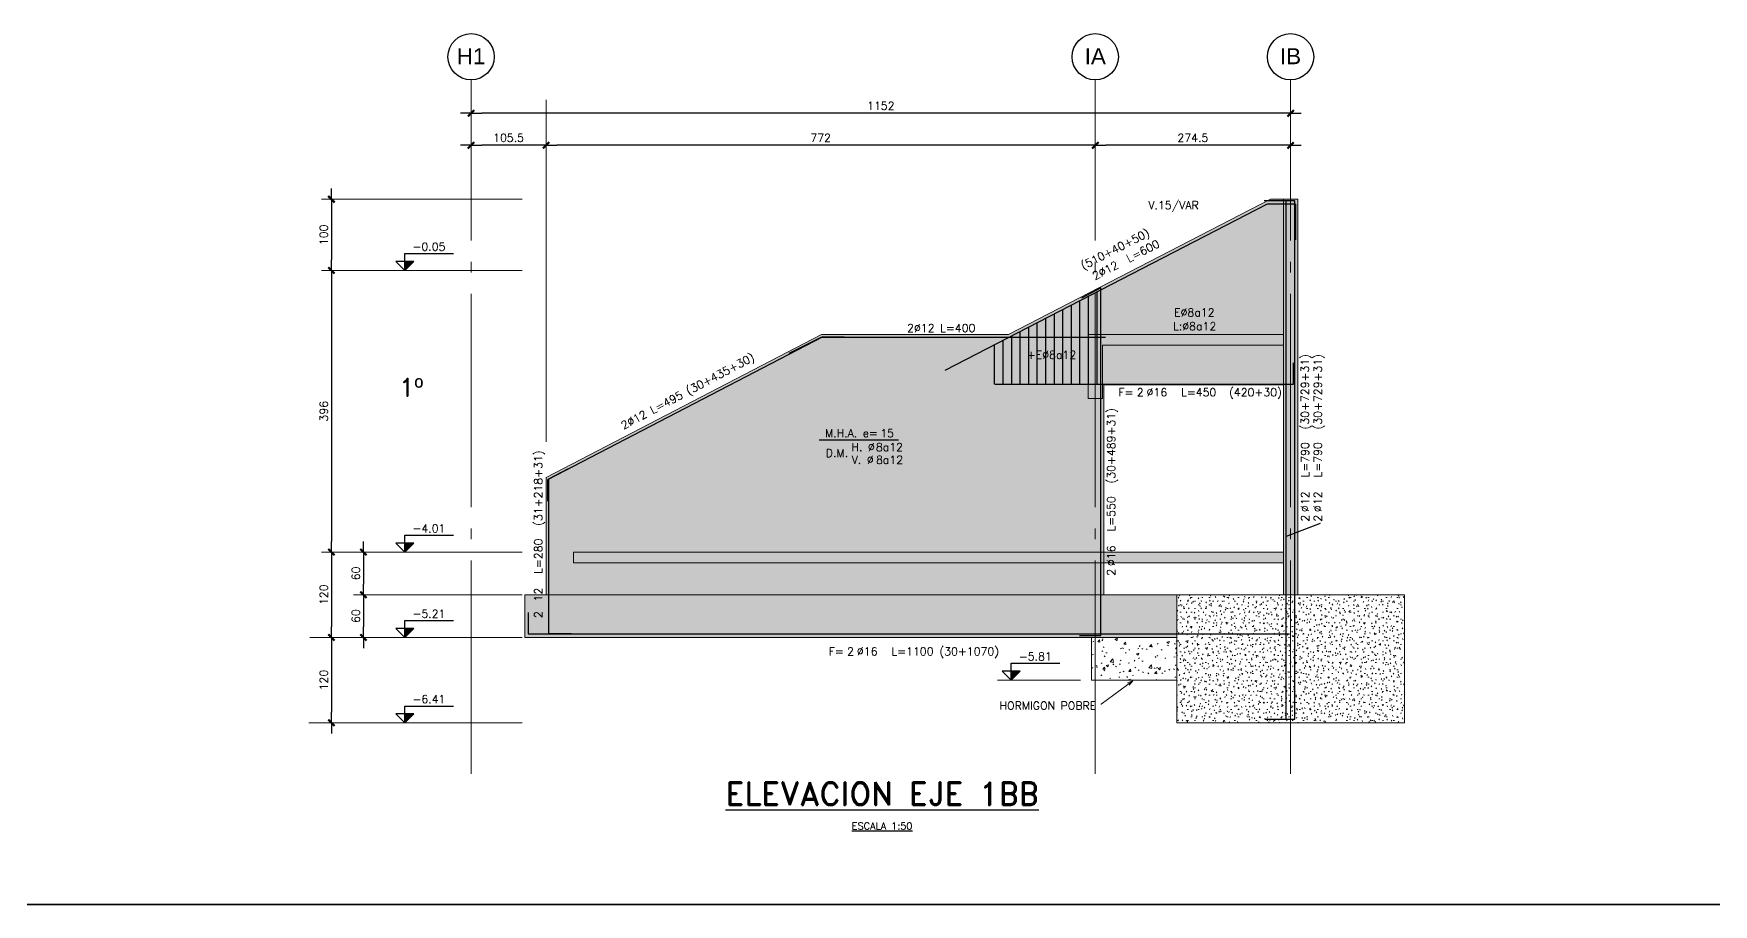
# Model space of a CAD drawing. Extents: x -58 to 5689, y 66 to 4123.
# Drawn here: x 1864 to 4225, y 68 to 1292 of the extents above; entities that cross this region are included whole.
import ezdxf
from ezdxf.enums import TextEntityAlignment as Align

# ---------------------------------------------------------------- set-up
doc = ezdxf.new("R2010")
doc.units = 0
doc.header["$LTSCALE"] = 30
doc.header["$MEASUREMENT"] = 0
doc.linetypes.add('EJE1BB$0$EJES', pattern=[12.5, 10, -1, 0.5, -1])
doc.linetypes.add('EJE1BB$0$RLE-PROYECCION', pattern=[0.71438, 0.47625, -0.23813])
doc.layers.get('0').update_dxf_attribs({"linetype": 'CONTINUOUS'})
for name, color, linetype, lineweight in [('EJE1BB$0$Cotas de elevación', 50, 'CONTINUOUS', 9), ('EJE1BB$0$G-PLANOTM', 2, 'CONTINUOUS', 15), ('EJE1BB$0$RLA-CONTORNO', 30, 'CONTINUOUS', 15), ('EJE1BB$0$RLA-EJE', 3, 'CONTINUOUS', 25), ('EJE1BB$0$RLA-EJES', 1, 'EJE1BB$0$EJES', 9), ('EJE1BB$0$RLA-NIVEL-1', 1, 'CONTINUOUS', 9), ('EJE1BB$0$RLA-TEXTOS-1', 9, 'CONTINUOUS', 9), ('EJE1BB$0$RLA-TITULO', 6, 'CONTINUOUS', 25), ('EJE1BB$0$RLE-VANOS', 1, 'CONTINUOUS', 15)]:
    doc.layers.add(name, color=color, linetype=linetype, lineweight=lineweight)
doc.layers.add('EJE1BB$0$RLA-ACHURADO', color=30, linetype='EJE1BB$0$RLE-PROYECCION', lineweight=15, transparency=0.7)
for name, color, linetype in [('EJE1BB$0$RLA-COTAS1', 2, 'CONTINUOUS'), ('EJE1BB$0$RLA-FE', 7, 'CONTINUOUS'), ('EJE1BB$0$RLA-TEXTOS-FE', 9, 'CONTINUOUS'), ('EJE1BB$0$RLA-TEXTOS2', 6, 'CONTINUOUS'), ('EJE1BB$0$TEXTOS-FE', 9, 'CONTINUOUS'), ('EJE1BB$0$TEXTOS1', 9, 'CONTINUOUS'), ('RLA-FORMATO', 7, 'CONTINUOUS')]:
    doc.layers.add(name, color=color, linetype=linetype)
doc.styles.add('EJE1BB$0$Arial_1', font='arial.ttf', dxfattribs={"height": 22.5})
doc.styles.add('EJE1BB$0$RomanD', font='romand.shx', dxfattribs={"height": 31.5})
doc.styles.add('EJE1BB$0$RomanD_1', font='romand__.ttf', dxfattribs={"height": 10})
doc.styles.add('EJE1BB$0$RomanS', font='romans.shx', dxfattribs={"height": 11.25})
doc.dimstyles.new('EJE1BB$0$ING-50', dxfattribs={"dimscale": 50, "dimtxt": 0.27, "dimasz": 0.3, "dimexe": 0, "dimexo": 0, "dimgap": 0.1, "dimtad": 1, "dimdec": 1, "dimzin": 12, "dimdsep": 46, "dimtxsty": 'EJE1BB$0$RomanS', "dimblk": 'EJE1BB$0$TICK1', "dimblk1": 'EJE1BB$0$TICK1', "dimblk2": 'EJE1BB$0$TICK1', "dimcen": 0.09, "dimclrd": 2, "dimclre": 1, "dimclrt": 3, "dimadec": 0, "dimazin": 0, "dimtfac": 1, "dimtdec": 0, "dimtix": 1, "dimtmove": 2, "dimatfit": 3, "dimldrblk": 'EJE1BB$0$TICK1', "dimfxl": 0, "dimfxlon": 1, "dimtolj": 1, "dimtzin": 0, "dimarcsym": 0})
pattern_1 = [(0, (1804.103, -1695.173), (20.32, 5.08), [1.676, -13.564, 1.676, -13.564, -81.28]), (0, (1804.103, -1695.173), (20.32, 5.08), [-30.48, 1.676, -28.804, 1.676, -13.564, -35.56]), (0, (1804.103, -1695.173), (20.32, 5.08), [-76.2, 1.676, -8.484, 1.676, -23.724]), (120, (1811.723, -1692.633), (-14.559409, 15.057636), [1.676, -13.564, 1.676, -13.564, -81.28]), (120, (1811.723, -1692.633), (-14.559409, 15.057636), [-30.48, 1.676, -28.804, 1.676, -13.564, -35.56]), (120, (1811.723, -1692.633), (-14.559409, 15.057636), [-76.2, 1.676, -8.484, 1.676, -23.724]), (240, (1814.263, -1682.473), (-5.760591, -20.137636), [1.676, -13.564, 1.676, -13.564, -81.28]), (240, (1814.263, -1682.473), (-5.760591, -20.137636), [-30.48, 1.676, -28.804, 1.676, -13.564, -35.56]), (240, (1814.263, -1682.473), (-5.760591, -20.137636), [-76.2, 1.676, -8.484, 1.676, -23.724])]

# ---------------------------------------------------------------- blocks, each defined once
blk = doc.blocks.new('EJE1BB$0$TICK1')
at = {"color": 2}
for points in [[(0, 0), (-1, 0)], [(0, 0), (1, 0)]]:
    blk.add_lwpolyline(points, dxfattribs=at)
at = {"color": 2, "const_width": 0.2}
blk.add_lwpolyline([(-0.3, -0.3), (0.3, 0.3)], dxfattribs=at)
blk = doc.blocks.new('EJE1BB$0$DIMBLOCK1-EJE 1B')
at = {"layer": 'EJE1BB$0$RLA-COTAS1', "color": 2, "lineweight": -2, "transparency": 16777216}
blk.add_line((2125, 215.8), (1003, 215.8), dxfattribs=at)
at = {"layer": 'EJE1BB$0$RLA-COTAS1', "color": 2, "lineweight": -2, "transparency": 16777216, "xscale": 15, "yscale": 15, "zscale": 15, "rotation": 180}
blk.add_blockref('EJE1BB$0$TICK1', (988, 215.8), dxfattribs=at)
at = {"layer": 'EJE1BB$0$RLA-COTAS1', "color": 2, "lineweight": -2, "transparency": 16777216, "xscale": 15, "yscale": 15, "zscale": 15}
blk.add_blockref('EJE1BB$0$TICK1', (2140, 215.8), dxfattribs=at)
at = {"layer": 'EJE1BB$0$RLA-COTAS1', "color": 3, "transparency": 16777216, "insert": (1564, 226.4), "char_height": 11.25, "attachment_point": 5, "style": 'EJE1BB$0$RomanS'}
blk.add_mtext('\\A1;1152', dxfattribs=at)
blk = doc.blocks.new('EJE1BB$0$DIMBLOCK2-EJE 1B')
at = {"layer": 'EJE1BB$0$RLA-COTAS1', "color": 2, "lineweight": -2, "transparency": 16777216}
blk.add_line((2125, 170.8), (1880.5, 170.8), dxfattribs=at)
at = {"layer": 'EJE1BB$0$RLA-COTAS1', "color": 2, "lineweight": -2, "transparency": 16777216, "xscale": 15, "yscale": 15, "zscale": 15, "rotation": 180}
blk.add_blockref('EJE1BB$0$TICK1', (1865.5, 170.8), dxfattribs=at)
at = {"layer": 'EJE1BB$0$RLA-COTAS1', "color": 2, "lineweight": -2, "transparency": 16777216, "xscale": 15, "yscale": 15, "zscale": 15}
blk.add_blockref('EJE1BB$0$TICK1', (2140, 170.8), dxfattribs=at)
at = {"layer": 'EJE1BB$0$RLA-COTAS1', "color": 3, "transparency": 16777216, "insert": (2002.7, 181.4), "char_height": 11.25, "attachment_point": 5, "style": 'EJE1BB$0$RomanS'}
blk.add_mtext('\\A1;274.5', dxfattribs=at)
blk = doc.blocks.new('EJE1BB$0$DIMBLOCK3-EJE 1B')
at = {"layer": 'EJE1BB$0$RLA-COTAS1', "color": 2, "lineweight": -2, "transparency": 16777216}
blk.add_line((1850.5, 170.8), (1108.5, 170.8), dxfattribs=at)
at = {"layer": 'EJE1BB$0$RLA-COTAS1', "color": 2, "lineweight": -2, "transparency": 16777216, "xscale": 15, "yscale": 15, "zscale": 15, "rotation": 180}
blk.add_blockref('EJE1BB$0$TICK1', (1093.5, 170.8), dxfattribs=at)
at = {"layer": 'EJE1BB$0$RLA-COTAS1', "color": 2, "lineweight": -2, "transparency": 16777216, "xscale": 15, "yscale": 15, "zscale": 15}
blk.add_blockref('EJE1BB$0$TICK1', (1865.5, 170.8), dxfattribs=at)
at = {"layer": 'EJE1BB$0$RLA-COTAS1', "color": 3, "transparency": 16777216, "insert": (1479.5, 181.4), "char_height": 11.25, "attachment_point": 5, "style": 'EJE1BB$0$RomanS'}
blk.add_mtext('\\A1;772', dxfattribs=at)
blk = doc.blocks.new('EJE1BB$0$DIMBLOCK4-EJE 1B')
at = {"layer": 'EJE1BB$0$RLA-COTAS1', "color": 2, "lineweight": -2, "transparency": 16777216}
blk.add_line((1078.5, 170.8), (1003, 170.8), dxfattribs=at)
at = {"layer": 'EJE1BB$0$RLA-COTAS1', "color": 2, "lineweight": -2, "transparency": 16777216, "xscale": 15, "yscale": 15, "zscale": 15, "rotation": 180}
blk.add_blockref('EJE1BB$0$TICK1', (988, 170.8), dxfattribs=at)
at = {"layer": 'EJE1BB$0$RLA-COTAS1', "color": 2, "lineweight": -2, "transparency": 16777216, "xscale": 15, "yscale": 15, "zscale": 15}
blk.add_blockref('EJE1BB$0$TICK1', (1093.5, 170.8), dxfattribs=at)
at = {"layer": 'EJE1BB$0$RLA-COTAS1', "color": 3, "transparency": 16777216, "insert": (1040.7, 181.4), "char_height": 11.25, "attachment_point": 5, "style": 'EJE1BB$0$RomanS'}
blk.add_mtext('\\A1;105.5', dxfattribs=at)
blk = doc.blocks.new('EJE1BB$0$DIMBLOCK5-EJE 1B')
at = {"layer": 'EJE1BB$0$RLA-COTAS1', "color": 2, "lineweight": -2, "transparency": 16777216}
blk.add_line((791.7, 80), (791.7, 10), dxfattribs=at)
at = {"layer": 'EJE1BB$0$RLA-COTAS1', "color": 2, "lineweight": -2, "transparency": 16777216, "xscale": 15, "yscale": 15, "zscale": 15}
for p, rotation in [((791.7, 95), 90), ((791.7, -5), 270)]:
    blk.add_blockref('EJE1BB$0$TICK1', p, dxfattribs=dict(at, rotation=rotation))
at = {"layer": 'EJE1BB$0$RLA-COTAS1', "color": 3, "transparency": 16777216, "insert": (781, 45), "char_height": 11.25, "attachment_point": 5, "rotation": 90, "style": 'EJE1BB$0$RomanS'}
blk.add_mtext('\\A1;100', dxfattribs=at)
blk = doc.blocks.new('EJE1BB$0$DIMBLOCK6-EJE 1B')
at = {"layer": 'EJE1BB$0$RLA-COTAS1', "color": 2, "lineweight": -2, "transparency": 16777216}
blk.add_line((791.7, -20), (791.7, -386), dxfattribs=at)
at = {"layer": 'EJE1BB$0$RLA-COTAS1', "color": 2, "lineweight": -2, "transparency": 16777216, "xscale": 15, "yscale": 15, "zscale": 15}
for p, rotation in [((791.7, -5), 90), ((791.7, -401), 270)]:
    blk.add_blockref('EJE1BB$0$TICK1', p, dxfattribs=dict(at, rotation=rotation))
at = {"layer": 'EJE1BB$0$RLA-COTAS1', "color": 3, "transparency": 16777216, "insert": (781, -203), "char_height": 11.25, "attachment_point": 5, "rotation": 90, "style": 'EJE1BB$0$RomanS'}
blk.add_mtext('\\A1;396', dxfattribs=at)
blk = doc.blocks.new('EJE1BB$0$DIMBLOCK7-EJE 1B')
at = {"layer": 'EJE1BB$0$RLA-COTAS1', "color": 2, "lineweight": -2, "transparency": 16777216}
blk.add_line((791.7, -416), (791.7, -506), dxfattribs=at)
at = {"layer": 'EJE1BB$0$RLA-COTAS1', "color": 2, "lineweight": -2, "transparency": 16777216, "xscale": 15, "yscale": 15, "zscale": 15}
for p, rotation in [((791.7, -401), 90), ((791.7, -521), 270)]:
    blk.add_blockref('EJE1BB$0$TICK1', p, dxfattribs=dict(at, rotation=rotation))
at = {"layer": 'EJE1BB$0$RLA-COTAS1', "color": 3, "transparency": 16777216, "insert": (781, -461), "char_height": 11.25, "attachment_point": 5, "rotation": 90, "style": 'EJE1BB$0$RomanS'}
blk.add_mtext('\\A1;120', dxfattribs=at)
blk = doc.blocks.new('EJE1BB$0$DIMBLOCK8-EJE 1B')
at = {"layer": 'EJE1BB$0$RLA-COTAS1', "color": 2, "lineweight": -2, "transparency": 16777216}
blk.add_line((791.7, -536), (791.7, -626), dxfattribs=at)
at = {"layer": 'EJE1BB$0$RLA-COTAS1', "color": 2, "lineweight": -2, "transparency": 16777216, "xscale": 15, "yscale": 15, "zscale": 15}
for p, rotation in [((791.7, -521), 90), ((791.7, -641), 270)]:
    blk.add_blockref('EJE1BB$0$TICK1', p, dxfattribs=dict(at, rotation=rotation))
at = {"layer": 'EJE1BB$0$RLA-COTAS1', "color": 3, "transparency": 16777216, "insert": (781, -581), "char_height": 11.25, "attachment_point": 5, "rotation": 90, "style": 'EJE1BB$0$RomanS'}
blk.add_mtext('\\A1;120', dxfattribs=at)
blk = doc.blocks.new('EJE1BB$0$DIMBLOCK9-EJE 1B')
at = {"layer": 'EJE1BB$0$RLA-COTAS1', "color": 2, "lineweight": -2, "transparency": 16777216}
blk.add_line((836.7, -416), (836.7, -446), dxfattribs=at)
at = {"layer": 'EJE1BB$0$RLA-COTAS1', "color": 2, "lineweight": -2, "transparency": 16777216, "xscale": 15, "yscale": 15, "zscale": 15}
for p, rotation in [((836.7, -401), 90), ((836.7, -461), 270)]:
    blk.add_blockref('EJE1BB$0$TICK1', p, dxfattribs=dict(at, rotation=rotation))
at = {"layer": 'EJE1BB$0$RLA-COTAS1', "color": 3, "transparency": 16777216, "insert": (826, -431), "char_height": 11.25, "attachment_point": 5, "rotation": 90, "style": 'EJE1BB$0$RomanS'}
blk.add_mtext('\\A1;60', dxfattribs=at)
blk = doc.blocks.new('EJE1BB$0$DIMBLOCK10-EJE 1B')
at = {"layer": 'EJE1BB$0$RLA-COTAS1', "color": 2, "lineweight": -2, "transparency": 16777216}
blk.add_line((836.7, -476), (836.7, -506), dxfattribs=at)
at = {"layer": 'EJE1BB$0$RLA-COTAS1', "color": 2, "lineweight": -2, "transparency": 16777216, "xscale": 15, "yscale": 15, "zscale": 15}
for p, rotation in [((836.7, -461), 90), ((836.7, -521), 270)]:
    blk.add_blockref('EJE1BB$0$TICK1', p, dxfattribs=dict(at, rotation=rotation))
at = {"layer": 'EJE1BB$0$RLA-COTAS1', "color": 3, "transparency": 16777216, "insert": (826, -491), "char_height": 11.25, "attachment_point": 5, "rotation": 90, "style": 'EJE1BB$0$RomanS'}
blk.add_mtext('\\A1;60', dxfattribs=at)
blk = doc.blocks.new('EJE1BB$0$DIMBLOCK11-EJE 1B')
at = {"layer": 'EJE1BB$0$RLA-COTAS1', "color": 2, "lineweight": -2, "transparency": 16777216}
blk.add_line((836.7, -476), (836.7, -506), dxfattribs=at)
at = {"layer": 'EJE1BB$0$RLA-COTAS1', "color": 2, "lineweight": -2, "transparency": 16777216, "xscale": 15, "yscale": 15, "zscale": 15}
for p, rotation in [((836.7, -461), 90), ((836.7, -521), 270)]:
    blk.add_blockref('EJE1BB$0$TICK1', p, dxfattribs=dict(at, rotation=rotation))
at = {"layer": 'EJE1BB$0$RLA-COTAS1', "color": 3, "transparency": 16777216, "insert": (826, -491), "char_height": 11.25, "attachment_point": 5, "rotation": 90, "style": 'EJE1BB$0$RomanS'}
blk.add_mtext('\\A1;60', dxfattribs=at)
blk = doc.blocks.new('EJE1BB$0$nivel-el')
blk.add_hatch(color=1).paths.add_polyline_path([(0, 0), (12.5, 12.5), (0, 12.5)])
at = {"color": 3}
blk.add_lwpolyline([(0, 0), (12.5, 12.5), (-12.5, 12.5), (0, 0), (0, 23.61), (68.35, 23.61)], dxfattribs=at)
blk.add_lwpolyline([(0, 0), (12.5, 12.5), (0, 12.5), (0, 0)])
at = {"color": 3, "style": 'EJE1BB$0$RomanS', "flags": 4}
blk.add_attdef('%%P0.00', text='', height=11.25, dxfattribs=at).set_placement((33.96, 27.67), align=Align.CENTER)
blk = doc.blocks.new('*U181')
at = {"layer": 'EJE1BB$0$TEXTOS1', "color": 5}
blk.add_line((-55.6, 0), (55.6, 0), dxfattribs=at)
at = {"layer": 'EJE1BB$0$TEXTOS-FE', "color": 9, "style": 'EJE1BB$0$RomanS'}
for s, p in [('D.M.', (-30.8, -24.4)), ('V. %%C', (5.4, -33.8)), ('H. %%C', (5.9, -16))]:
    blk.add_text(s, height=11.25, dxfattribs=at).set_placement(p, align=Align.CENTER)
at = {"layer": 'EJE1BB$0$TEXTOS-FE', "color": 9, "style": 'EJE1BB$0$RomanS', "flags": 12}
for tag, p in [('MALLA_2', (23.9, -16.1)), ('MALLA_3', (24, -34))]:
    blk.add_attdef(tag, p, '', height=11.2, dxfattribs=at)
at = {"layer": 'EJE1BB$0$TEXTOS1', "color": 9, "style": 'EJE1BB$0$RomanS'}
blk.add_text('M.H.A. e=', height=11.25, dxfattribs=at).set_placement((-10.5, 3.6), align=Align.CENTER)
at = {"layer": 'EJE1BB$0$TEXTOS1', "color": 9, "style": 'EJE1BB$0$RomanS', "flags": 12}
blk.add_attdef('ESPESOR', (30.1, 3.4), '', height=11.2, dxfattribs=at)
blk = doc.blocks.new('*U184')
at = {"layer": 'EJE1BB$0$RLA-FE'}
for p, q in [((420, 0), (420, 30)), ((0, 0), (0, 0)), ((0, 0), (338.2, 0)), ((338.2, 0), (388.2, 0)), ((388.2, 0), (420, 0))]:
    blk.add_line(p, q, dxfattribs=at)
at = {"layer": 'EJE1BB$0$RLA-FE', "color": 3, "style": 'EJE1BB$0$RomanS', "flags": 8}
for tag, p in [('F=', (195, -16.9)), ('NUM', (209.4, -16.9))]:
    blk.add_attdef(tag, text='', height=11.2, dxfattribs=at).set_placement(p, align=Align.RIGHT)
at = {"layer": 'EJE1BB$0$RLA-FE', "color": 3, "style": 'EJE1BB$0$RomanS'}
for tag, p, flags in [('PHI', (213.3, -16.7), 12), ('DIAM', (223.2, -16.9), 12), ('MINUS', (245.2, -16.9), 13), ('MARK', (258.6, -16.9), 13), ('TEXTO_FE1', (261.9, -16.9), 8), ('TEXTO_FE2', (329.4, -16.9), 8), ('TIPO', (208.8, -57.9), 13), ('NVECES', (194.9, -76.9), 13), ('NUMFE', (198.9, -96.6), 13), ('CAPA', (207.1, -115.7), 13), ('DESPLAZA', (337.2, -134.2), 13), ('ESPACIO', (343.2, -152.5), 13), ('CANT', (357.1, -171.3), 13)]:
    blk.add_attdef(tag, p, '', height=11.2, dxfattribs=dict(at, flags=flags))
blk = doc.blocks.new('*U185')
at = {"layer": 'EJE1BB$0$RLA-FE'}
for p, q in [((0, 30), (0, 0)), ((729, 0), (729, 31)), ((0, 0), (647.2, 0)), ((647.2, 0), (697.2, 0)), ((697.2, 0), (729, 0))]:
    blk.add_line(p, q, dxfattribs=at)
at = {"layer": 'EJE1BB$0$RLA-FE', "color": 3, "style": 'EJE1BB$0$RomanS', "flags": 8}
for tag, p in [('F=', (272.9, -19.9)), ('NUM', (287.3, -19.9))]:
    blk.add_attdef(tag, text='', height=11.2, dxfattribs=at).set_placement(p, align=Align.RIGHT)
at = {"layer": 'EJE1BB$0$RLA-FE', "color": 3, "style": 'EJE1BB$0$RomanS'}
for tag, p, flags in [('PHI', (291.2, -19.7), 12), ('DIAM', (301.1, -19.9), 12), ('MINUS', (323.1, -19.9), 13), ('MARK', (336.5, -19.9), 13), ('TEXTO_FE1', (339.8, -19.9), 8), ('TEXTO_FE2', (407.3, -19.9), 8), ('TIPO', (363.3, -57.9), 13), ('NVECES', (349.4, -76.9), 13), ('NUMFE', (353.4, -96.6), 13), ('CAPA', (361.6, -115.7), 13), ('DESPLAZA', (277.2, -134.2), 13), ('ESPACIO', (283.2, -152.5), 13), ('CANT', (297.1, -171.3), 13)]:
    blk.add_attdef(tag, p, '', height=11.2, dxfattribs=dict(at, flags=flags))
blk = doc.blocks.new('*U186')
at = {"layer": 'EJE1BB$0$RLA-FE'}
for p, q in [((0, 30), (0, 0)), ((729, 0), (729, 31)), ((0, 0), (647.2, 0)), ((647.2, 0), (697.2, 0)), ((697.2, 0), (729, 0))]:
    blk.add_line(p, q, dxfattribs=at)
at = {"layer": 'EJE1BB$0$RLA-FE', "color": 3, "style": 'EJE1BB$0$RomanS', "flags": 8}
for tag, p in [('F=', (272.9, -49.9)), ('NUM', (287.3, -49.9))]:
    blk.add_attdef(tag, text='', height=11.2, dxfattribs=at).set_placement(p, align=Align.RIGHT)
at = {"layer": 'EJE1BB$0$RLA-FE', "color": 3, "style": 'EJE1BB$0$RomanS'}
for tag, p, flags in [('PHI', (291.2, -49.7), 12), ('DIAM', (301.1, -49.9), 12), ('MINUS', (323.1, -49.9), 13), ('MARK', (336.5, -49.9), 13), ('TEXTO_FE1', (339.8, -49.9), 8), ('TIPO', (363.3, -57.9), 13), ('TEXTO_FE2', (407.3, -49.9), 8), ('NVECES', (349.4, -76.9), 13), ('NUMFE', (353.4, -96.6), 13), ('CAPA', (361.6, -115.7), 13), ('DESPLAZA', (277.2, -134.2), 13), ('ESPACIO', (283.2, -152.5), 13), ('CANT', (297.1, -171.3), 13)]:
    blk.add_attdef(tag, p, '', height=11.2, dxfattribs=dict(at, flags=flags))
blk = doc.blocks.new('*U187')
at = {"layer": 'EJE1BB$0$RLA-FE'}
for p, q in [((0, -31), (0, 0)), ((0, 0), (136.2, 0)), ((136.2, 0), (186.2, 0)), ((186.2, 0), (218, 0)), ((218, 0), (232.6, -27.4))]:
    blk.add_line(p, q, dxfattribs=at)
at = {"layer": 'EJE1BB$0$RLA-FE', "color": 3, "style": 'EJE1BB$0$RomanS', "flags": 8}
for tag, p in [('F=', (17.4, 9.3)), ('NUM', (31.8, 9.3))]:
    blk.add_attdef(tag, text='', height=11.2, dxfattribs=at).set_placement(p, align=Align.RIGHT)
at = {"layer": 'EJE1BB$0$RLA-FE', "color": 3, "style": 'EJE1BB$0$RomanS'}
for tag, p, flags in [('PHI', (35.7, 9.5), 14), ('DIAM', (45.6, 9.3), 12), ('MINUS', (67.6, 9.3), 13), ('MARK', (81, 9.3), 13), ('TEXTO_FE1', (84.3, 9.3), 8), ('TEXTO_FE2', (151.8, 9.3), 8), ('TIPO', (107.8, -75.8), 13), ('NVECES', (93.9, -94.7), 13), ('NUMFE', (97.9, -114.5), 13), ('CAPA', (106.1, -133.6), 13), ('DESPLAZA', (278.3, -151.6), 13), ('ESPACIO', (284.4, -170), 13), ('CANT', (298.2, -188.8), 13)]:
    blk.add_attdef(tag, p, '', height=11.2, dxfattribs=dict(at, flags=flags))
blk = doc.blocks.new('*U188')
at = {"layer": 'EJE1BB$0$RLA-FE'}
for p, q in [((0, 30), (0, 0)), ((0, 0), (988.2, 0)), ((988.2, 0), (1038.2, 0)), ((1038.2, 0), (1070, 0)), ((1070, 0), (1070, 0))]:
    blk.add_line(p, q, dxfattribs=at)
at = {"layer": 'EJE1BB$0$RLA-FE', "color": 3, "style": 'EJE1BB$0$RomanS', "flags": 8}
for tag, p in [('F=', (443.4, -30.3)), ('NUM', (457.8, -30.3))]:
    blk.add_attdef(tag, text='', height=11.2, dxfattribs=at).set_placement(p, align=Align.RIGHT)
at = {"layer": 'EJE1BB$0$RLA-FE', "color": 3, "style": 'EJE1BB$0$RomanS'}
for tag, p, flags in [('PHI', (461.7, -30.1), 12), ('DIAM', (471.6, -30.3), 12), ('MINUS', (493.6, -30.3), 13), ('MARK', (507, -30.3), 13), ('TEXTO_FE1', (510.3, -30.3), 8), ('TEXTO_FE2', (577.8, -30.3), 8), ('TIPO', (533.8, -57.9), 13), ('NVECES', (519.9, -76.9), 13), ('NUMFE', (523.9, -96.6), 13), ('CAPA', (532.1, -115.7), 13), ('DESPLAZA', (277.2, -134.2), 13), ('ESPACIO', (283.2, -152.5), 13), ('CANT', (297.1, -171.3), 13)]:
    blk.add_attdef(tag, p, '', height=11.2, dxfattribs=dict(at, flags=flags))
blk = doc.blocks.new('*U189')
at = {"layer": 'EJE1BB$0$RLA-FE'}
for p, q in [((0, 30), (0, 0)), ((489, 0), (474.3, 27.3)), ((0, 0), (407.2, 0)), ((407.2, 0), (457.2, 0)), ((457.2, 0), (489, 0))]:
    blk.add_line(p, q, dxfattribs=at)
at = {"layer": 'EJE1BB$0$RLA-FE', "color": 3, "style": 'EJE1BB$0$RomanS', "flags": 8}
for tag, p in [('F=', (79.4, -19.9)), ('NUM', (93.8, -19.9))]:
    blk.add_attdef(tag, text='', height=11.2, dxfattribs=at).set_placement(p, align=Align.RIGHT)
at = {"layer": 'EJE1BB$0$RLA-FE', "color": 3, "style": 'EJE1BB$0$RomanS'}
for tag, p, flags in [('PHI', (97.7, -19.7), 12), ('DIAM', (107.6, -19.9), 12), ('MINUS', (129.6, -19.9), 13), ('MARK', (143, -19.9), 13), ('TEXTO_FE1', (146.3, -19.9), 8), ('TEXTO_FE2', (213.8, -19.9), 8), ('TIPO', (243.3, -57.9), 13), ('NVECES', (229.4, -76.9), 13), ('NUMFE', (233.4, -96.6), 13), ('CAPA', (241.6, -115.7), 13), ('DESPLAZA', (277.2, -134.2), 13), ('ESPACIO', (283.2, -152.5), 13), ('CANT', (297.1, -171.3), 13)]:
    blk.add_attdef(tag, p, '', height=11.2, dxfattribs=dict(at, flags=flags))
blk = doc.blocks.new('EJE1BB')
at = {"layer": 'EJE1BB$0$G-PLANOTM'}
h = blk.add_hatch(dxfattribs=at)
h.set_pattern_fill('RLE-M_N_E_H_ _PLANTA_', color=256, style=0, pattern_type=2)
h.set_pattern_definition([(50, (421.3, -734.43), (36.4365, -3.1877), [3.81, -41.91]), (355, (421.3, -734.43), (-7.04845, 38.2117), [3.048, -33.528]), (100.451, (424.336, -734.695), (29.3886, 35.02294), [3.238, -35.618]), (46.184, (421.3, -724.27), (54.216, -8.4084), [5.715, -62.865]), (96.636, (425.817, -724.97), (47.4805, 49.4854), [4.857, -53.427]), (351.184, (421.3, -724.27), (47.481, 49.4846), [4.572, -50.292]), (21, (426.38, -726.81), (30.32265, -20.4528), [3.81, -41.91]), (326, (426.38, -726.81), (12.3607, 36.8379), [3.048, -33.528]), (71.451, (428.906, -728.514), (42.6833, 16.3839), [3.238, -35.618]), (37.5, (421.299, -734.43), (0.61807, 16.91082), [1.676, -31.445, 1.676, -32.36, -33.655]), (37.5, (421.299, -734.43), (0.61807, 16.91082), [-67.158, 1.676, -31.979]), (7.5, (421.299, -734.43), (13.36414, 20.03578), [1.676, -17.729, 1.676, -30.683, -12.827]), (7.5, (421.299, -734.43), (13.36414, 20.03578), [-51.765, 1.676, -11.151]), (327.5, (409.97, -734.43), (27.11816, -1.14606), [1.676, -11.024, 1.676, -37.948, -52.578]), (327.5, (409.97, -734.43), (27.11816, -1.14606), [-52.324, 1.676, -50.902]), (317.5, (404.89, -734.43), (29.6258, 5.08507), [1.676, -14.834, 1.676, -24.638, -37.338]), (317.5, (404.89, -734.43), (29.6258, 5.08507), [-42.824, 1.676, -35.662])])
h.paths.add_polyline_path([(1979.98, -581), (1979.98, -521), (1859.98, -521), (1859.98, -581)])
at = {"layer": 'EJE1BB$0$RLA-ACHURADO'}
h = blk.add_hatch(dxfattribs=at)
h.set_pattern_fill('FP_1', color=256, style=0, pattern_type=2)
h.set_pattern_definition(pattern_1)
h.paths.add_polyline_path([(1093.48, -461), (1877.48, -461), (1877.48, -416), (1131.98, -416), (1131.98, -401), (1877.48, -401), (1877.48, -166), (2129.98, -166), (2129.98, 95), (2111.98, 95), (1743.48, -95), (1480.48, -95), (1093.48, -296)], flags=0)
h = blk.add_hatch(dxfattribs=at)
h.set_pattern_fill('FP_1', color=256, style=0, pattern_type=2)
h.set_pattern_definition(pattern_1)
h.paths.add_polyline_path([(2149.98, -461), (2149.98, 95), (2129.98, 95), (2129.98, -461)], flags=0)
h = blk.add_hatch(dxfattribs=at)
h.set_pattern_fill('FP_1', color=256, style=0, pattern_type=2)
h.set_pattern_definition(pattern_1)
h.paths.add_polyline_path([(2129.98, -416), (2129.98, -401), (1131.98, -401), (1131.98, -416)], flags=0)
h = blk.add_hatch(dxfattribs=at)
h.set_pattern_fill('FP_1', color=256, style=0, pattern_type=2)
h.set_pattern_definition(pattern_1)
h.paths.add_polyline_path([(1979.98, -521), (1979.98, -461), (1063.48, -461), (1063.48, -521)], flags=0)
h = blk.add_hatch(dxfattribs=at)
h.set_pattern_fill('FP_1', color=256, style=0, pattern_type=2)
h.set_pattern_definition(pattern_1)
h.paths.add_polyline_path([(2299.98, -641), (2299.98, -461), (1979.98, -461), (1979.98, -641)], flags=0)
at = {"layer": 'EJE1BB$0$Cotas de elevación'}
for p, q in [((761.28, -521), (975.44, -521)), ((760.17, -641), (978.96, -641))]:
    blk.add_line(p, q, dxfattribs=at)
at = {"layer": 'EJE1BB$0$G-PLANOTM'}
for p, q in [((1859.98, -521), (1859.98, -581)), ((1979.98, -521), (1859.98, -521)), ((1979.98, -581), (1979.98, -521)), ((1859.98, -581), (1979.98, -581))]:
    blk.add_line(p, q, dxfattribs=at)
at = {"layer": 'EJE1BB$0$RLA-CONTORNO'}
for p, q in [((2111.98, 95), (1743.48, -95)), ((2129.98, 95), (2111.98, 95)), ((2149.98, 95), (2129.98, 95)), ((2129.98, 95), (2129.98, -461)), ((2149.98, -461), (2149.98, 95)), ((1480.48, -95), (1093.48, -296)), ((1743.48, -95), (1480.48, -95)), ((1855.48, -185), (1855.48, -95)), ((1855.48, -95), (1875.48, -95)), ((1875.48, -95), (2129.98, -95)), ((1875.48, -110), (1875.48, -185)), ((2129.98, -110), (1875.48, -110)), ((1875.48, -185), (1855.48, -185)), ((1877.48, -401), (1877.48, -166)), ((1877.48, -166), (2129.98, -166)), ((1093.48, -296), (1093.48, -461)), ((2129.98, -401), (1131.98, -401)), ((1131.98, -401), (1131.98, -416)), ((1877.48, -416), (1877.48, -401)), ((1131.98, -416), (2129.98, -416)), ((1877.48, -461), (1877.48, -416)), ((1063.48, -461), (1979.98, -461)), ((1063.48, -461), (1063.48, -521)), ((2299.98, -461), (1979.98, -461)), ((1979.98, -461), (1979.98, -641)), ((2299.98, -641), (2299.98, -461)), ((1979.98, -521), (1063.48, -521)), ((1979.98, -641), (2299.98, -641))]:
    blk.add_line(p, q, dxfattribs=at)
at = {"layer": 'EJE1BB$0$RLA-EJE'}
for centre in [(987.98, 295.38), (1865.48, 295.38), (2139.98, 295.38)]:
    blk.add_circle(centre, 32.5, dxfattribs=at)
at = {"layer": 'EJE1BB$0$RLA-EJES'}
for p, q in [((987.98, -712.85), (987.98, 262.88)), ((1865.48, -712.85), (1865.48, 262.88)), ((2139.98, -712.85), (2139.98, 262.88))]:
    blk.add_line(p, q, dxfattribs=at)
at = {"layer": 'EJE1BB$0$RLA-FE'}
for p, q in [((2107.13, 88), (1653.84, -145.72)), ((2147.13, 88), (2107.13, 88)), ((2147.13, 88), (2147.13, 38)), ((1482.32, -98.55), (1095.32, -299.55)), ((1435.11, -121.22), (1479.9, -99)), ((1479.9, -99), (1798.11, -99)), ((1482.32, -98.55), (1512.32, -98.55)), ((1798.11, -99), (1848.11, -99)), ((1848.11, -99), (1879.9, -99)), ((1095.32, -299.55), (1095.32, -329.55))]:
    blk.add_line(p, q, dxfattribs=at)
at = {"layer": 'EJE1BB$0$RLA-FE', "color": 2}
blk.add_line((2181.6, -360.98), (2133.98, -379.1), dxfattribs=at)
at = {"layer": 'EJE1BB$0$RLA-NIVEL-1'}
for p, q in [((777.94, 95), (1059.86, 95)), ((777.94, -5), (1059.86, -5)), ((777.94, -401), (1059.86, -401)), ((822.94, -461), (1059.86, -461)), ((1059.86, -521), (761.28, -521)), ((1844.78, -581), (1728.01, -581)), ((1059.86, -641), (760.17, -641))]:
    blk.add_line(p, q, dxfattribs=at)
at = {"layer": 'EJE1BB$0$RLA-TEXTOS-1'}
for p, q in [((1918.09, -581.91), (1873.7, -614.88)), ((1918.09, -581.91), (1910.87, -584.77)), ((1918.09, -581.91), (1913.27, -588)), ((1873.7, -614.88), (1873.38, -614.88))]:
    blk.add_line(p, q, dxfattribs=at)
at = {"layer": 'EJE1BB$0$RLA-TEXTOS-FE', "color": 1}
for p, q in [((1855.48, -41.75), (1855.48, -165.11)), ((1867.48, -35.57), (1867.48, -165.11)), ((1807.48, -66.5), (1807.48, -165.11)), ((1819.48, -60.31), (1819.48, -165.11)), ((1831.48, -54.13), (1831.48, -165.11)), ((1843.48, -47.94), (1843.48, -165.11)), ((1759.48, -91.25), (1759.48, -165.11)), ((1771.48, -85.06), (1771.48, -165.11)), ((1783.48, -78.88), (1783.48, -165.11)), ((1795.48, -72.69), (1795.48, -165.11)), ((1723.48, -109.81), (1723.48, -165.11)), ((1735.48, -103.63), (1735.48, -165.11)), ((1747.48, -97.44), (1747.48, -165.11))]:
    blk.add_line(p, q, dxfattribs=at)
at = {"layer": 'EJE1BB$0$RLE-VANOS'}
blk.add_line((1093.48, -246), (1093.48, 234.69), dxfattribs=at)
ref = blk.add_blockref('EJE1BB$0$nivel-el', (894.84, -5))
ref.add_attrib('%%P0.00', '-0.05', dxfattribs={"color": 3, "height": 11.25, "style": 'EJE1BB$0$RomanS'}).set_placement((928.8, 22.67), align=Align.CENTER)
ref = blk.add_blockref('*U181', (1533.14, -243))
ref.add_attrib('ESPESOR', '15', (1563.2, -239.56), dxfattribs={"layer": 'EJE1BB$0$TEXTOS1', "color": 9, "height": 11.25, "style": 'EJE1BB$0$RomanS'})
ref.add_attrib('MALLA_2', '8a12', (1557.05, -259.08), dxfattribs={"layer": 'EJE1BB$0$TEXTOS-FE', "color": 9, "height": 11.25, "style": 'EJE1BB$0$RomanS'})
ref.add_attrib('MALLA_3', '8a12', (1557.18, -276.98), dxfattribs={"layer": 'EJE1BB$0$TEXTOS-FE', "color": 9, "height": 11.25, "style": 'EJE1BB$0$RomanS'})
ref = blk.add_blockref('EJE1BB$0$nivel-el', (894.84, -401))
ref.add_attrib('%%P0.00', '-4.01', dxfattribs={"color": 3, "height": 11.25, "style": 'EJE1BB$0$RomanS'}).set_placement((928.8, -373.33), align=Align.CENTER)
ref = blk.add_blockref('EJE1BB$0$nivel-el', (894.84, -521))
ref.add_attrib('%%P0.00', '-5.21', dxfattribs={"color": 3, "height": 11.25, "style": 'EJE1BB$0$RomanS'}).set_placement((928.8, -493.33), align=Align.CENTER)
ref = blk.add_blockref('EJE1BB$0$nivel-el', (1747.18, -581))
ref.add_attrib('%%P0.00', '-5.81', dxfattribs={"color": 3, "height": 11.25, "style": 'EJE1BB$0$RomanS'}).set_placement((1781.14, -553.33), align=Align.CENTER)
ref = blk.add_blockref('EJE1BB$0$nivel-el', (894.84, -641))
ref.add_attrib('%%P0.00', '-6.41', dxfattribs={"color": 3, "height": 11.25, "style": 'EJE1BB$0$RomanS'}).set_placement((928.8, -613.33), align=Align.CENTER)
at = {"layer": 'EJE1BB$0$RLA-FE'}
ref = blk.add_blockref('*U186', (2133.98, -636), dxfattribs=dict(at, rotation=90))
ref.add_attrib('DIAM', '12', (2183.88, -334.9), dxfattribs={"color": 3, "height": 11.25, "rotation": 90, "style": 'EJE1BB$0$RomanS'})
ref.add_attrib('NUM', '2', dxfattribs={"color": 3, "height": 11.25, "rotation": 90, "style": 'EJE1BB$0$RomanS'}).set_placement((2183.88, -348.65), align=Align.RIGHT)
ref.add_attrib('TEXTO_FE1', 'L=790', (2183.88, -296.19), dxfattribs={"color": 3, "height": 11.25, "rotation": 90, "style": 'EJE1BB$0$RomanS'})
ref.add_attrib('TEXTO_FE2', '(30+729+31)', (2183.86, -228.67), dxfattribs={"color": 3, "height": 11.25, "rotation": 90, "style": 'EJE1BB$0$RomanS'})
ref.add_attrib('PHI', '%%C', (2183.66, -344.76), dxfattribs={"color": 3, "height": 11.25, "rotation": 90, "style": 'EJE1BB$0$RomanS'})
ref = blk.add_blockref('*U185', (2145.98, -636), dxfattribs=dict(at, rotation=90))
ref.add_attrib('DIAM', '12', (2165.88, -334.9), dxfattribs={"color": 3, "height": 11.25, "rotation": 90, "style": 'EJE1BB$0$RomanS'})
ref.add_attrib('NUM', '2', dxfattribs={"color": 3, "height": 11.25, "rotation": 90, "style": 'EJE1BB$0$RomanS'}).set_placement((2165.88, -348.65), align=Align.RIGHT)
ref.add_attrib('TEXTO_FE1', 'L=790', (2165.88, -296.19), dxfattribs={"color": 3, "height": 11.25, "rotation": 90, "style": 'EJE1BB$0$RomanS'})
ref.add_attrib('TEXTO_FE2', '(30+729+31)', (2165.86, -228.67), dxfattribs={"color": 3, "height": 11.25, "rotation": 90, "style": 'EJE1BB$0$RomanS'})
ref.add_attrib('PHI', '%%C', (2165.66, -344.76), dxfattribs={"color": 3, "height": 11.25, "rotation": 90, "style": 'EJE1BB$0$RomanS'})
ref = blk.add_blockref('*U189', (1873.48, -518.5), dxfattribs=dict(at, rotation=90))
ref.add_attrib('DIAM', '16', (1893.38, -410.91), dxfattribs={"color": 3, "height": 11.25, "rotation": 90, "style": 'EJE1BB$0$RomanS'})
ref.add_attrib('NUM', '2', dxfattribs={"color": 3, "height": 11.25, "rotation": 90, "style": 'EJE1BB$0$RomanS'}).set_placement((1893.38, -424.66), align=Align.RIGHT)
ref.add_attrib('TEXTO_FE1', 'L=550', (1893.38, -372.2), dxfattribs={"color": 3, "height": 11.25, "rotation": 90, "style": 'EJE1BB$0$RomanS'})
ref.add_attrib('TEXTO_FE2', '(30+489+31)', (1893.36, -304.68), dxfattribs={"color": 3, "height": 11.25, "rotation": 90, "style": 'EJE1BB$0$RomanS'})
ref.add_attrib('PHI', '%%C', (1893.16, -420.77), dxfattribs={"color": 3, "height": 11.25, "rotation": 90, "style": 'EJE1BB$0$RomanS'})
ref = blk.add_blockref('*U184', (1724.08, -165.11), dxfattribs=at)
ref.add_attrib('DIAM', '16', (1947.27, -182.04), dxfattribs={"color": 3, "height": 11.25, "style": 'EJE1BB$0$RomanS'})
ref.add_attrib('NUM', '2', dxfattribs={"color": 3, "height": 11.25, "style": 'EJE1BB$0$RomanS'}).set_placement((1933.52, -182.04), align=Align.RIGHT)
ref.add_attrib('TEXTO_FE1', 'L=450', (1985.98, -182.04), dxfattribs={"color": 3, "height": 11.25, "style": 'EJE1BB$0$RomanS'})
ref.add_attrib('TEXTO_FE2', '(420+30)', (2053.51, -182.03), dxfattribs={"color": 3, "height": 11.25, "style": 'EJE1BB$0$RomanS'})
ref.add_attrib('PHI', '%%C', (1937.42, -181.83), dxfattribs={"color": 3, "height": 11.25, "style": 'EJE1BB$0$RomanS'})
ref.add_attrib('F=', 'F=', dxfattribs={"color": 3, "height": 11.25, "style": 'EJE1BB$0$RomanS'}).set_placement((1919.11, -182.04), align=Align.RIGHT)
ref = blk.add_blockref('*U187', (1097.48, -516), dxfattribs=dict(at, rotation=90))
ref.add_attrib('DIAM', '12', (1088.16, -470.4), dxfattribs={"color": 3, "height": 11.25, "rotation": 90, "style": 'EJE1BB$0$RomanS'})
ref.add_attrib('NUM', '2', dxfattribs={"color": 3, "height": 11.25, "rotation": 90, "style": 'EJE1BB$0$RomanS'}).set_placement((1088.16, -484.15), align=Align.RIGHT)
ref.add_attrib('TEXTO_FE1', 'L=280', (1088.16, -431.69), dxfattribs={"color": 3, "height": 11.25, "rotation": 90, "style": 'EJE1BB$0$RomanS'})
ref.add_attrib('TEXTO_FE2', '(31+218+31)', (1088.14, -364.17), dxfattribs={"color": 3, "height": 11.25, "rotation": 90, "style": 'EJE1BB$0$RomanS'})
ref = blk.add_blockref('*U188', (1068.48, -516), dxfattribs=at)
ref.add_attrib('DIAM', '16', (1540.08, -546.3), dxfattribs={"color": 3, "height": 11.25, "style": 'EJE1BB$0$RomanS'})
ref.add_attrib('NUM', '2', dxfattribs={"color": 3, "height": 11.25, "style": 'EJE1BB$0$RomanS'}).set_placement((1526.33, -546.3), align=Align.RIGHT)
ref.add_attrib('TEXTO_FE1', 'L=1100', (1578.79, -546.3), dxfattribs={"color": 3, "height": 11.25, "style": 'EJE1BB$0$RomanS'})
ref.add_attrib('TEXTO_FE2', '(30+1070)', (1646.31, -546.28), dxfattribs={"color": 3, "height": 11.25, "style": 'EJE1BB$0$RomanS'})
ref.add_attrib('PHI', '%%C', (1530.23, -546.08), dxfattribs={"color": 3, "height": 11.25, "style": 'EJE1BB$0$RomanS'})
ref.add_attrib('F=', 'F=', dxfattribs={"color": 3, "height": 11.25, "style": 'EJE1BB$0$RomanS'}).set_placement((1511.92, -546.3), align=Align.RIGHT)
at = {"layer": 'EJE1BB$0$RLA-EJE', "color": 5, "char_height": 22.5, "width": 71.0695, "attachment_point": 2, "line_spacing_factor": 0.941778, "style": 'EJE1BB$0$Arial_1'}
for s, insert in [('H1', (987.97, 307.33)), ('IA', (1865.47, 307.33)), ('IB', (2139.97, 307.33))]:
    blk.add_mtext(s, dxfattribs=dict(at, insert=insert))
at = {"layer": 'EJE1BB$0$RLA-FE', "color": 3, "style": 'EJE1BB$0$RomanS'}
for s, p in [('(510+40+50)', (1943.01, 44.14)), ('2%%C12  L=600', (1957.08, 28.66))]:
    blk.add_text(s, height=11.25, rotation=27.2758, dxfattribs=at).set_placement(p, align=Align.RIGHT)
blk.add_text('2%%C12 L=400', height=11.25, dxfattribs=at).set_placement((1600.97, -91.67))
blk.add_text('2%%C12 L=495 (30+435+30)', height=11.25, rotation=27.94337, dxfattribs=at).set_placement((1202.41, -228.97))
at = {"layer": 'EJE1BB$0$RLA-TEXTOS-1', "insert": (1798.85, -616.9), "char_height": 11.25, "width": 198.0168, "attachment_point": 5, "style": 'EJE1BB$0$RomanS'}
blk.add_mtext('HORMIGON POBRE', dxfattribs=at)
at = {"layer": 'EJE1BB$0$RLA-TEXTOS-FE', "color": 9, "style": 'EJE1BB$0$RomanS'}
for s, p in [('V.15/VAR', (1975.47, 80.97)), ('E%%C8a12', (2004.7, -69.74)), ('L:%%C8a12', (2005.13, -89.21)), ('+E%%C8a12', (1804, -129.33))]:
    blk.add_text(s, height=11.25, dxfattribs=at).set_placement(p, align=Align.CENTER)
at = {"layer": 'EJE1BB$0$RLA-TEXTOS2', "color": 5, "insert": (903.94, -169.22), "char_height": 25, "width": 57.2916, "attachment_point": 5, "line_spacing_factor": 0.941778, "style": 'EJE1BB$0$RomanD'}
blk.add_mtext('1º', dxfattribs=at)
at = {"layer": 'EJE1BB$0$RLA-TITULO', "insert": (1565.8, -724.5), "char_height": 32.5, "width": 552.984, "attachment_point": 2, "line_spacing_factor": 1.146391, "style": 'EJE1BB$0$RomanD'}
blk.add_mtext('{\\LELEVACION EJE 1BB}', dxfattribs=at)
at = {"layer": 'EJE1BB$0$RLA-TITULO', "color": 3, "insert": (1565.8, -781.04), "char_height": 10, "width": 117.2956, "attachment_point": 2, "line_spacing_factor": 1.146391, "style": 'EJE1BB$0$RomanD_1'}
blk.add_mtext('\\LESCALA 1:50', dxfattribs=at)
at = {"layer": 'EJE1BB$0$RLA-COTAS1'}
for base, p1, p2, picture, middle in [((987.98, 215.78), (2139.98, 210.78), (987.98, 210.78), 'EJE1BB$0$DIMBLOCK1-EJE 1B', (1563.98, 226.4)), ((987.98, 170.78), (1093.48, 165.78), (987.98, 165.78), 'EJE1BB$0$DIMBLOCK4-EJE 1B', (1040.73, 181.4)), ((1093.48, 170.78), (1865.48, 165.78), (1093.48, 165.78), 'EJE1BB$0$DIMBLOCK3-EJE 1B', (1479.48, 181.4)), ((1865.48, 170.78), (2139.98, 165.78), (1865.48, 165.78), 'EJE1BB$0$DIMBLOCK2-EJE 1B', (2002.73, 181.4))]:
    dim = blk.add_linear_dim(base=base, p1=p1, p2=p2, dimstyle='EJE1BB$0$ING-50', override={"dimexe": 0, "dimexo": 0, "dimdec": 1, "dimfxl": 0, "dimfxlon": 1}, dxfattribs=at)
    dim.commit()
    dim.dimension.update_dxf_attribs({"geometry": picture, "text_midpoint": middle})
for base, p1, p2, picture, middle in [((791.66, -5), (796.66, 95), (796.66, -5), 'EJE1BB$0$DIMBLOCK5-EJE 1B', (781.03, 45)), ((791.66, -401), (796.66, -5), (796.66, -401), 'EJE1BB$0$DIMBLOCK6-EJE 1B', (781.03, -203)), ((791.66, -521), (796.66, -401), (796.66, -521), 'EJE1BB$0$DIMBLOCK7-EJE 1B', (781.03, -461)), ((836.66, -461), (841.66, -401), (841.66, -461), 'EJE1BB$0$DIMBLOCK9-EJE 1B', (826.03, -431)), ((836.66, -521), (841.66, -461), (841.66, -521), 'EJE1BB$0$DIMBLOCK10-EJE 1B', (826.03, -491)), ((836.66, -521), (841.66, -461), (841.66, -521), 'EJE1BB$0$DIMBLOCK11-EJE 1B', (826.03, -491)), ((791.66, -641), (796.66, -521), (796.66, -641), 'EJE1BB$0$DIMBLOCK8-EJE 1B', (781.03, -581))]:
    dim = blk.add_linear_dim(base=base, p1=p1, p2=p2, angle=90, dimstyle='EJE1BB$0$ING-50', override={"dimexe": 0, "dimexo": 0, "dimdec": 1, "dimfxl": 0, "dimfxlon": 1}, dxfattribs=at)
    dim.commit()
    dim.dimension.update_dxf_attribs({"geometry": picture, "text_midpoint": middle})

msp = doc.modelspace()

# ---------------------------------------------------------------- linework, layer by layer
at = {"layer": 'RLA-FORMATO', "color": 6, "linetype": 'Continuous'}
for p, q in [((-58.1, 68.1), (5686.9, 68.1)), ((5686.9, 68.1), (426.9, 68.1))]:
    msp.add_line(p, q, dxfattribs=at)

# ---------------------------------------------------------------- block references
msp.add_blockref('EJE1BB', (1490.9, 964.4))

doc.saveas('drawing.dxf')
